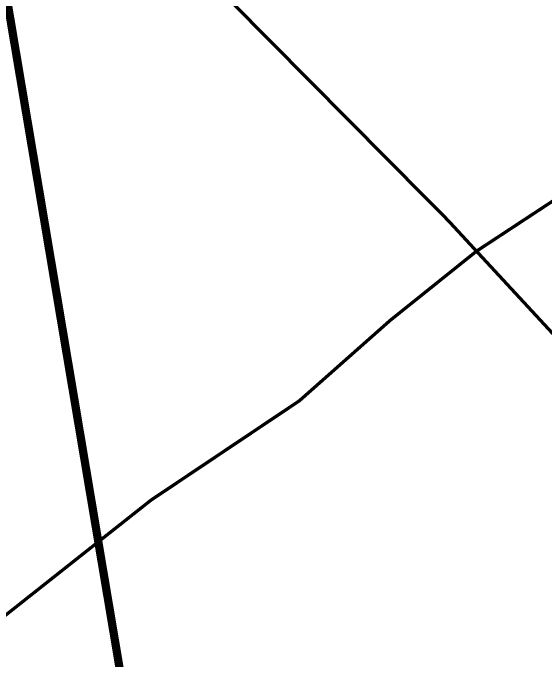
# Model space of a CAD drawing. Header units: metres. Extents: x 561401 to 594056, y 8460144 to 8508504.
# Drawn here: x 586802.3 to 586834.51, y 8501630.58 to 8501669.78 of the extents above; entities that cross this region are included whole.
import ezdxf

# ---------------------------------------------------------------- set-up
doc = ezdxf.new("R2010")
doc.units = ezdxf.units.M
for name, color, linetype in [('1.1. DERECHO DE VIA', 230, 'Continuous'), ('1.2. AFECTADOS BASE GRAFICA SUNARP', 150, 'Continuous'), ('1.2. BASE GRAFICA GORE', 76, 'Continuous'), ('1.2. BASE GRAFICA SUNARP', 150, 'Continuous')]:
    doc.layers.add(name, color=color, linetype=linetype)

msp = doc.modelspace()

# ---------------------------------------------------------------- linework, layer by layer
at = {"layer": '1.1. DERECHO DE VIA', "color": 230, "linetype": 'Continuous', "lineweight": 40, "ltscale": 0.2, "const_width": 0.5}
msp.add_lwpolyline([(586742.24, 8501866.373), (586748.875, 8501847.644), (586759.611, 8501835.546), (586769.669, 8501824.816), (586772.925, 8501812.371), (586775.496, 8501796.239), (586778.293, 8501780.869), (586786.452, 8501759.993), (586790.14, 8501740.783), (586793.456, 8501721.059), (586796.773, 8501701.336), (586800.089, 8501681.613), (586803.405, 8501661.89), (586806.721, 8501642.167), (586810.037, 8501622.444), (586813.353, 8501602.72), (586816.67, 8501582.997), (586819.986, 8501563.274), (586823.302, 8501543.551), (586826.618, 8501523.828), (586829.934, 8501504.105), (586833.25, 8501484.381)], dxfattribs=at)
at = {"layer": '1.2. AFECTADOS BASE GRAFICA SUNARP', "color": 64, "linetype": 'Continuous', "lineweight": -3, "const_width": 0.2}
msp.add_lwpolyline([(586796.155, 8501628.784), (586810.651, 8501640.262), (586819.631, 8501646.281), (586825.139, 8501651.16), (586830.359, 8501655.349), (586828.643, 8501657.208), (586814.271, 8501671.715), (586805.358, 8501680.143), (586803.04, 8501682.373), (586799.033, 8501686.242), (586789.822, 8501691.771), (586775.978, 8501697.62), (586770.214, 8501698.509), (586769.439, 8501702.638), (586763.585, 8501701.259), (586764.706, 8501694.32), (586766.966, 8501683.053), (586765.506, 8501680.453), (586755.1, 8501681.083), (586742.962, 8501679.414), (586725.902, 8501674.875)], dxfattribs=at)
msp.add_lwpolyline([(586795.644, 8501592.112), (586798.192, 8501573.887), (586799.041, 8501570.417), (586799.734, 8501569.358), (586813.801, 8501577.286), (586819.309, 8501581.875), (586821.94, 8501586.774), (586822.278, 8501598.611), (586839.907, 8501599.971), (586846.273, 8501602.25), (586854.362, 8501601.92), (586863.02, 8501593.762), (586873.764, 8501612.798), (586860.529, 8501623.836), (586851.608, 8501631.104), (586844.731, 8501639.802), (586830.359, 8501655.349), (586825.139, 8501651.16), (586819.631, 8501646.281), (586810.651, 8501640.262), (586796.155, 8501628.784), (586800.996, 8501615.178), (586805.234, 8501596.962), (586795.644, 8501592.112)], close=True, dxfattribs=at)
at = {"layer": '1.2. BASE GRAFICA GORE', "color": 64, "linetype": 'Continuous', "lineweight": -3, "const_width": 0.2}
msp.add_lwpolyline([(586830.359, 8501655.349), (586844.731, 8501639.802), (586851.608, 8501631.104), (586860.529, 8501623.836), (586873.764, 8501612.798), (586878.142, 8501621.726), (586883.09, 8501629.215), (586887.163, 8501635.553), (586897.924, 8501650.8), (586909.212, 8501670.605), (586909.583, 8501671.245), (586900.381, 8501681.123), (586890.907, 8501693.01), (586884.022, 8501701.708), (586875.158, 8501711.666), (586868.173, 8501695.36), (586859.037, 8501673.795), (586840.459, 8501661.997), (586830.359, 8501655.349)], close=True, dxfattribs=at)
at = {"layer": '1.2. BASE GRAFICA SUNARP', "color": 64, "linetype": 'Continuous', "lineweight": -3, "const_width": 0.2}
msp.add_lwpolyline([(586803.04, 8501682.373), (586805.358, 8501680.143), (586814.271, 8501671.715), (586828.643, 8501657.208), (586830.359, 8501655.349), (586840.459, 8501661.997), (586859.037, 8501673.795), (586868.173, 8501695.36), (586875.158, 8501711.666), (586868.8, 8501718.815), (586851.27, 8501736.521), (586844.541, 8501719.455), (586840.707, 8501712.356), (586828.981, 8501694.36), (586815.879, 8501687.782), (586803.04, 8501682.373)], close=True, dxfattribs=at)

doc.saveas('drawing.dxf')
